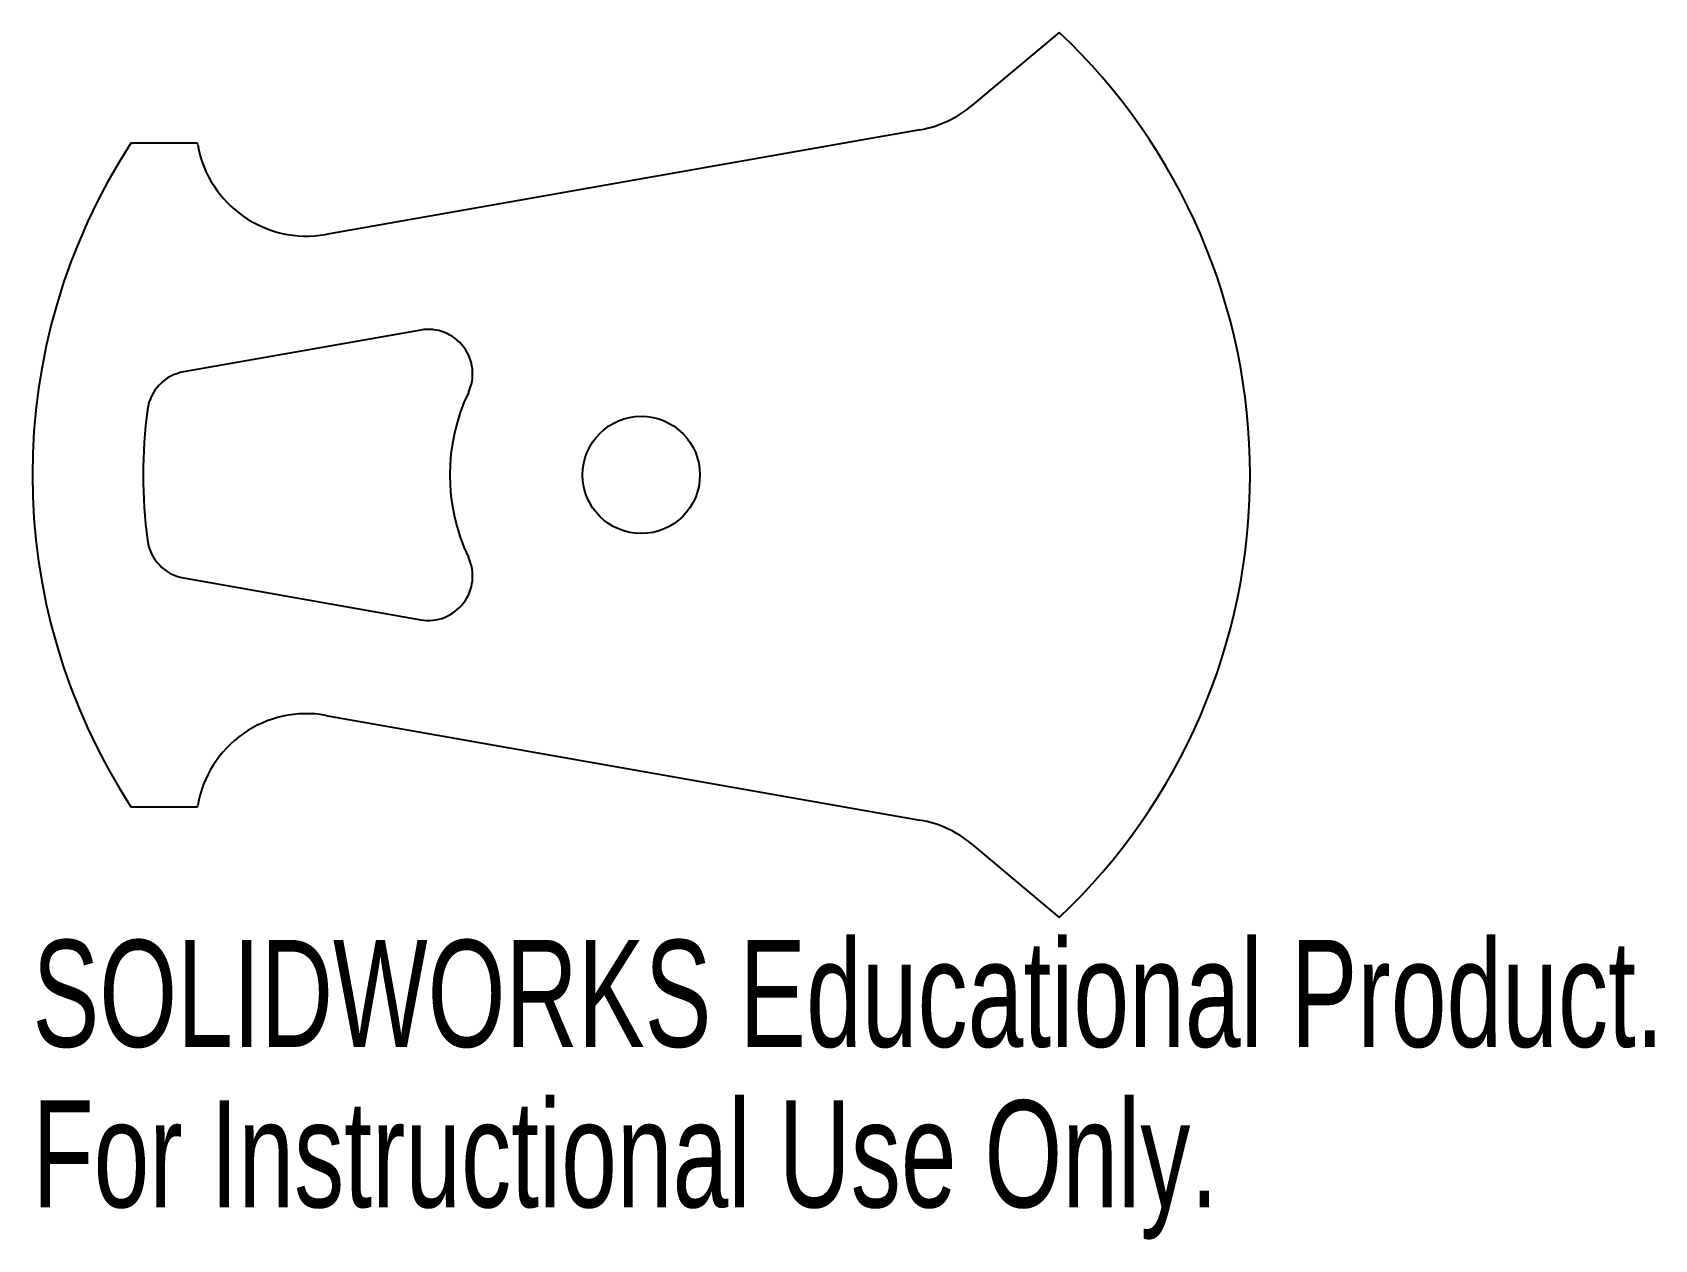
# Model space of a CAD drawing. Header units: millimetres. Extents: x -92.5 to -19.2, y -14.6 to 40.
import ezdxf

# ---------------------------------------------------------------- set-up
doc = ezdxf.new("R2010")
doc.units = ezdxf.units.MM
doc.styles.add('SLDTEXTSTYLE0', font='TXT', dxfattribs={"width": 0.7})

msp = doc.modelspace()

# ---------------------------------------------------------------- linework, layer by layer
at = {"color": 7, "linetype": 'Continuous', "lineweight": 25}
for p, q in [((-46.125, 40), (-50.066, 36.693)), ((-52.412, 35.599), (-79.243, 30.868)), ((-85.049, 35), (-88.049, 35)), ((-85.035, 34.924), (-85.049, 35)), ((-74.964, 26.546), (-85.67, 24.658)), ((-85.67, 15.342), (-74.964, 13.454)), ((-79.243, 9.132), (-52.412, 4.401)), ((-88.049, 5), (-85.049, 5)), ((-85.049, 5), (-85.035, 5.076)), ((-50.066, 3.307), (-46.125, 0))]:
    msp.add_line(p, q, dxfattribs=at)
msp.add_circle((-65, 20), 2.65, dxfattribs=at)
for centre, radius, start, end in [((-65, 20), 27.5, 313.34176, 46.65824), ((-53.28, 40.523), 5, 280, 310), ((-65, 20), 27.5, 146.94427, 213.05573), ((-80.111, 35.792), 5, 190, 280), ((-74.617, 24.576), 2, 334.55321, 100), ((-85.323, 22.688), 2, 100, 172.46494), ((-65, 20), 8.65, 154.55321, 205.44679), ((-65, 20), 22.5, 172.46494, 187.53506), ((-85.323, 17.312), 2, 187.53506, 260), ((-74.617, 15.424), 2, 260, 25.44679), ((-80.111, 4.208), 5, 80, 170), ((-53.28, -0.523), 5, 50, 80)]:
    msp.add_arc(centre, radius, start, end, dxfattribs=at)

# ---------------------------------------------------------------- texts
at = {"color": 7, "linetype": 'Continuous', "char_height": 4.83362, "attachment_point": 1, "style": 'SLDTEXTSTYLE0'}
for s, insert in [('SOLIDWORKS Educational Product.', (-92.5, -1.02)), ('For Instructional Use Only.', (-92.5, -8.27))]:
    msp.add_mtext(s, dxfattribs=dict(at, insert=insert))

doc.saveas('drawing.dxf')
